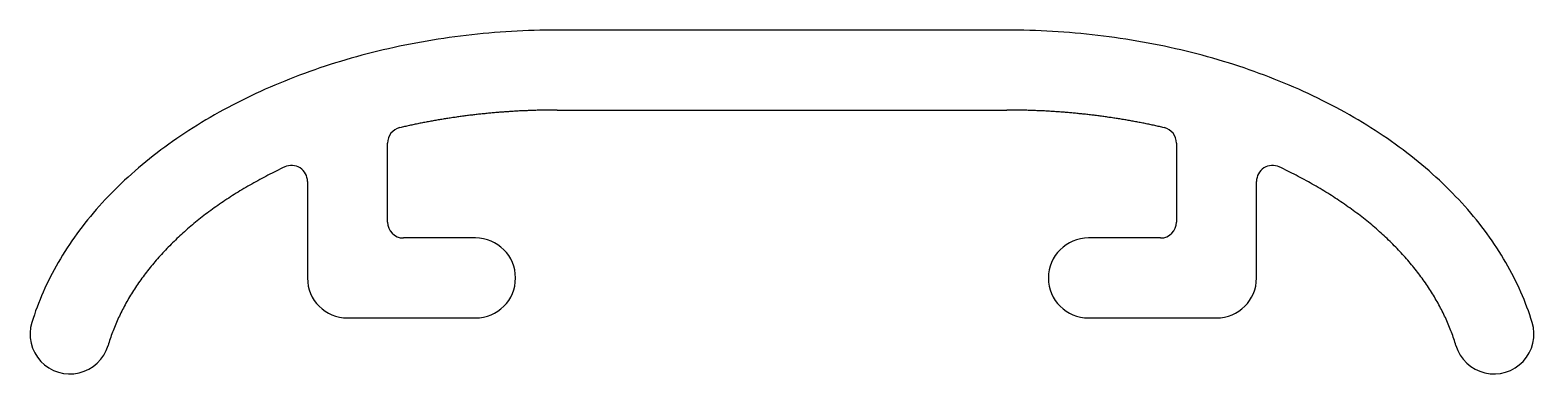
# Model space of a CAD drawing. Extents: x 749.2 to 773.1, y 537.4 to 542.8.
import ezdxf

# ---------------------------------------------------------------- set-up
doc = ezdxf.new("R2010")
doc.units = 0
doc.layers.get('0').update_dxf_attribs({"linetype": 'CONTINUOUS'})

msp = doc.modelspace()

# ---------------------------------------------------------------- linework, layer by layer
for p, q in [((764.749, 542.818), (757.612, 542.818)), ((757.612, 541.548), (764.749, 541.548)), ((754.919, 539.77), (754.919, 541.021)), ((767.441, 541.021), (767.441, 539.77)), ((753.649, 540.414), (753.649, 538.881)), ((768.711, 538.881), (768.711, 540.414)), ((756.316, 539.516), (755.173, 539.516)), ((767.187, 539.516), (766.044, 539.516)), ((754.284, 538.246), (756.316, 538.246)), ((766.044, 538.246), (768.076, 538.246))]:
    msp.add_line(p, q)
for points in [[(757.612, 542.818, 0), (757.521, 542.818, 0), (757.43, 542.817, 0), (757.339, 542.815, 0), (757.249, 542.813, 0), (757.158, 542.81, 0), (757.068, 542.806, 0), (756.977, 542.802, 0), (756.887, 542.797, 0), (756.796, 542.791, 0), (756.706, 542.785, 0), (756.616, 542.778, 0), (756.526, 542.77, 0), (756.436, 542.762, 0), (756.346, 542.753, 0), (756.257, 542.744, 0), (756.167, 542.733, 0), (756.078, 542.723, 0), (755.989, 542.711, 0), (755.9, 542.699, 0), (755.811, 542.686, 0), (755.723, 542.673, 0), (755.634, 542.658, 0), (755.546, 542.644, 0), (755.458, 542.628, 0), (755.371, 542.612, 0), (755.283, 542.595, 0), (755.196, 542.578, 0), (755.109, 542.56, 0), (755.023, 542.541, 0), (754.937, 542.522, 0), (754.851, 542.502, 0), (754.765, 542.482, 0), (754.68, 542.461, 0), (754.595, 542.439, 0), (754.51, 542.417, 0), (754.426, 542.394, 0), (754.342, 542.37, 0), (754.258, 542.346, 0), (754.175, 542.321, 0), (754.092, 542.296, 0), (754.01, 542.27, 0), (753.928, 542.243, 0), (753.846, 542.216, 0), (753.765, 542.188, 0), (753.684, 542.159, 0), (753.604, 542.13, 0), (753.524, 542.101, 0), (753.445, 542.071, 0), (753.366, 542.04, 0), (753.288, 542.009, 0), (753.21, 541.977, 0), (753.132, 541.944, 0), (753.055, 541.911, 0), (752.979, 541.878, 0), (752.903, 541.843, 0), (752.828, 541.809, 0), (752.753, 541.773, 0), (752.679, 541.738, 0), (752.605, 541.701, 0), (752.532, 541.664, 0), (752.46, 541.627, 0), (752.388, 541.589, 0), (752.316, 541.551, 0), (752.245, 541.512, 0), (752.175, 541.472, 0), (752.106, 541.432, 0), (752.037, 541.392, 0), (751.969, 541.351, 0), (751.901, 541.309, 0), (751.834, 541.267, 0), (751.768, 541.225, 0), (751.702, 541.182, 0), (751.637, 541.138, 0), (751.573, 541.094, 0), (751.509, 541.05, 0), (751.446, 541.005, 0), (751.384, 540.96, 0), (751.322, 540.914, 0), (751.261, 540.868, 0), (751.201, 540.821, 0), (751.142, 540.774, 0), (751.083, 540.726, 0), (751.025, 540.679, 0), (750.968, 540.63, 0), (750.912, 540.581, 0), (750.856, 540.532, 0), (750.801, 540.483, 0), (750.747, 540.433, 0), (750.694, 540.382, 0), (750.641, 540.331, 0), (750.589, 540.28, 0), (750.538, 540.229, 0), (750.488, 540.177, 0), (750.439, 540.125, 0), (750.39, 540.072, 0), (750.342, 540.019, 0), (750.295, 539.966, 0), (750.249, 539.912, 0), (750.204, 539.858, 0), (750.16, 539.804, 0), (750.116, 539.749, 0), (750.073, 539.694, 0), (750.032, 539.639, 0), (749.99, 539.583, 0), (749.95, 539.527, 0), (749.911, 539.471, 0), (749.873, 539.415, 0), (749.835, 539.358, 0), (749.798, 539.301, 0), (749.763, 539.244, 0), (749.728, 539.186, 0), (749.694, 539.128, 0), (749.661, 539.07, 0), (749.629, 539.012, 0), (749.597, 538.954, 0), (749.567, 538.895, 0), (749.537, 538.836, 0), (749.509, 538.777, 0), (749.481, 538.717, 0), (749.455, 538.658, 0), (749.429, 538.598, 0), (749.404, 538.538, 0), (749.38, 538.478, 0), (749.357, 538.418, 0), (749.335, 538.357, 0), (749.314, 538.297, 0), (749.294, 538.236, 0), (749.274, 538.175, 0)], [(773.086, 538.175, 0), (773.067, 538.236, 0), (773.047, 538.297, 0), (773.026, 538.357, 0), (773.003, 538.418, 0), (772.98, 538.478, 0), (772.957, 538.538, 0), (772.932, 538.598, 0), (772.906, 538.658, 0), (772.879, 538.717, 0), (772.852, 538.777, 0), (772.823, 538.836, 0), (772.794, 538.895, 0), (772.763, 538.954, 0), (772.732, 539.012, 0), (772.7, 539.07, 0), (772.667, 539.128, 0), (772.633, 539.186, 0), (772.598, 539.244, 0), (772.562, 539.301, 0), (772.525, 539.358, 0), (772.488, 539.415, 0), (772.449, 539.471, 0), (772.41, 539.527, 0), (772.37, 539.583, 0), (772.329, 539.639, 0), (772.287, 539.694, 0), (772.244, 539.749, 0), (772.201, 539.804, 0), (772.156, 539.858, 0), (772.111, 539.912, 0), (772.065, 539.966, 0), (772.018, 540.019, 0), (771.97, 540.072, 0), (771.922, 540.125, 0), (771.872, 540.177, 0), (771.822, 540.229, 0), (771.771, 540.28, 0), (771.719, 540.331, 0), (771.667, 540.382, 0), (771.614, 540.433, 0), (771.559, 540.483, 0), (771.505, 540.532, 0), (771.449, 540.581, 0), (771.392, 540.63, 0), (771.335, 540.679, 0), (771.277, 540.726, 0), (771.219, 540.774, 0), (771.159, 540.821, 0), (771.099, 540.868, 0), (771.038, 540.914, 0), (770.977, 540.96, 0), (770.914, 541.005, 0), (770.852, 541.05, 0), (770.788, 541.094, 0), (770.724, 541.138, 0), (770.659, 541.182, 0), (770.593, 541.225, 0), (770.527, 541.267, 0), (770.46, 541.309, 0), (770.392, 541.351, 0), (770.324, 541.392, 0), (770.255, 541.432, 0), (770.185, 541.472, 0), (770.115, 541.512, 0), (770.044, 541.551, 0), (769.973, 541.589, 0), (769.901, 541.627, 0), (769.828, 541.664, 0), (769.755, 541.701, 0), (769.682, 541.738, 0), (769.607, 541.773, 0), (769.533, 541.809, 0), (769.457, 541.843, 0), (769.381, 541.878, 0), (769.305, 541.911, 0), (769.228, 541.944, 0), (769.151, 541.977, 0), (769.073, 542.009, 0), (768.994, 542.04, 0), (768.915, 542.071, 0), (768.836, 542.101, 0), (768.756, 542.13, 0), (768.676, 542.159, 0), (768.595, 542.188, 0), (768.514, 542.216, 0), (768.433, 542.243, 0), (768.351, 542.27, 0), (768.268, 542.296, 0), (768.185, 542.321, 0), (768.102, 542.346, 0), (768.019, 542.37, 0), (767.935, 542.394, 0), (767.85, 542.417, 0), (767.766, 542.439, 0), (767.681, 542.461, 0), (767.595, 542.482, 0), (767.51, 542.502, 0), (767.424, 542.522, 0), (767.338, 542.541, 0), (767.251, 542.56, 0), (767.164, 542.578, 0), (767.077, 542.595, 0), (766.99, 542.612, 0), (766.902, 542.628, 0), (766.814, 542.644, 0), (766.726, 542.658, 0), (766.638, 542.673, 0), (766.549, 542.686, 0), (766.46, 542.699, 0), (766.372, 542.711, 0), (766.282, 542.723, 0), (766.193, 542.733, 0), (766.104, 542.744, 0), (766.014, 542.753, 0), (765.924, 542.762, 0), (765.834, 542.77, 0), (765.744, 542.778, 0), (765.654, 542.785, 0), (765.564, 542.791, 0), (765.474, 542.797, 0), (765.383, 542.802, 0), (765.293, 542.806, 0), (765.202, 542.81, 0), (765.112, 542.813, 0), (765.021, 542.815, 0), (764.93, 542.817, 0), (764.84, 542.818, 0), (764.749, 542.818, 0)], [(757.612, 541.548, 0), (757.592, 541.548, 0), (757.572, 541.548, 0), (757.552, 541.548, 0), (757.532, 541.548, 0), (757.512, 541.548, 0), (757.492, 541.548, 0), (757.472, 541.547, 0), (757.452, 541.547, 0), (757.432, 541.547, 0), (757.413, 541.546, 0), (757.393, 541.546, 0), (757.373, 541.546, 0), (757.353, 541.545, 0), (757.333, 541.545, 0), (757.313, 541.544, 0), (757.293, 541.544, 0), (757.273, 541.543, 0), (757.253, 541.543, 0), (757.234, 541.542, 0), (757.214, 541.541, 0), (757.194, 541.541, 0), (757.174, 541.54, 0), (757.154, 541.539, 0), (757.134, 541.538, 0), (757.114, 541.537, 0), (757.094, 541.536, 0), (757.075, 541.536, 0), (757.055, 541.535, 0), (757.035, 541.534, 0), (757.015, 541.533, 0), (756.995, 541.532, 0), (756.975, 541.53, 0), (756.956, 541.529, 0), (756.936, 541.528, 0), (756.916, 541.527, 0), (756.896, 541.526, 0), (756.876, 541.525, 0), (756.857, 541.523, 0), (756.837, 541.522, 0), (756.817, 541.521, 0), (756.797, 541.519, 0), (756.777, 541.518, 0), (756.758, 541.516, 0), (756.738, 541.515, 0), (756.718, 541.513, 0), (756.698, 541.512, 0), (756.679, 541.51, 0), (756.659, 541.508, 0), (756.639, 541.507, 0), (756.619, 541.505, 0), (756.6, 541.503, 0), (756.58, 541.502, 0), (756.56, 541.5, 0), (756.541, 541.498, 0), (756.521, 541.496, 0), (756.501, 541.494, 0), (756.482, 541.492, 0), (756.462, 541.49, 0), (756.442, 541.488, 0), (756.423, 541.486, 0), (756.403, 541.484, 0), (756.383, 541.482, 0), (756.364, 541.48, 0), (756.344, 541.478, 0), (756.325, 541.475, 0), (756.305, 541.473, 0), (756.285, 541.471, 0), (756.266, 541.469, 0), (756.246, 541.466, 0), (756.227, 541.464, 0), (756.207, 541.461, 0), (756.188, 541.459, 0), (756.168, 541.456, 0), (756.149, 541.454, 0), (756.129, 541.451, 0), (756.11, 541.449, 0), (756.09, 541.446, 0), (756.071, 541.443, 0), (756.051, 541.441, 0), (756.032, 541.438, 0), (756.012, 541.435, 0), (755.993, 541.432, 0), (755.974, 541.43, 0), (755.954, 541.427, 0), (755.935, 541.424, 0), (755.916, 541.421, 0), (755.896, 541.418, 0), (755.877, 541.415, 0), (755.858, 541.412, 0), (755.838, 541.409, 0), (755.819, 541.406, 0), (755.8, 541.403, 0), (755.78, 541.4, 0), (755.761, 541.396, 0), (755.742, 541.393, 0), (755.723, 541.39, 0), (755.703, 541.387, 0), (755.684, 541.383, 0), (755.665, 541.38, 0), (755.646, 541.377, 0), (755.627, 541.373, 0), (755.608, 541.37, 0), (755.589, 541.366, 0), (755.569, 541.363, 0), (755.55, 541.359, 0), (755.531, 541.355, 0), (755.512, 541.352, 0), (755.493, 541.348, 0), (755.474, 541.344, 0), (755.455, 541.341, 0), (755.436, 541.337, 0), (755.417, 541.333, 0), (755.398, 541.329, 0), (755.379, 541.326, 0), (755.36, 541.322, 0), (755.341, 541.318, 0), (755.322, 541.314, 0), (755.304, 541.31, 0), (755.285, 541.306, 0), (755.266, 541.302, 0), (755.247, 541.298, 0), (755.228, 541.293, 0), (755.209, 541.289, 0), (755.191, 541.285, 0), (755.172, 541.281, 0), (755.153, 541.277, 0), (755.134, 541.272, 0), (755.116, 541.268, 0)], [(767.245, 541.268, 0), (767.226, 541.272, 0), (767.207, 541.277, 0), (767.189, 541.281, 0), (767.17, 541.285, 0), (767.151, 541.289, 0), (767.132, 541.293, 0), (767.113, 541.298, 0), (767.095, 541.302, 0), (767.076, 541.306, 0), (767.057, 541.31, 0), (767.038, 541.314, 0), (767.019, 541.318, 0), (767, 541.322, 0), (766.981, 541.326, 0), (766.962, 541.329, 0), (766.943, 541.333, 0), (766.924, 541.337, 0), (766.905, 541.341, 0), (766.886, 541.344, 0), (766.867, 541.348, 0), (766.848, 541.352, 0), (766.829, 541.355, 0), (766.81, 541.359, 0), (766.791, 541.363, 0), (766.772, 541.366, 0), (766.753, 541.37, 0), (766.734, 541.373, 0), (766.715, 541.377, 0), (766.695, 541.38, 0), (766.676, 541.383, 0), (766.657, 541.387, 0), (766.638, 541.39, 0), (766.619, 541.393, 0), (766.599, 541.396, 0), (766.58, 541.4, 0), (766.561, 541.403, 0), (766.542, 541.406, 0), (766.522, 541.409, 0), (766.503, 541.412, 0), (766.484, 541.415, 0), (766.464, 541.418, 0), (766.445, 541.421, 0), (766.426, 541.424, 0), (766.406, 541.427, 0), (766.387, 541.43, 0), (766.367, 541.432, 0), (766.348, 541.435, 0), (766.329, 541.438, 0), (766.309, 541.441, 0), (766.29, 541.443, 0), (766.27, 541.446, 0), (766.251, 541.449, 0), (766.231, 541.451, 0), (766.212, 541.454, 0), (766.192, 541.456, 0), (766.173, 541.459, 0), (766.153, 541.461, 0), (766.134, 541.464, 0), (766.114, 541.466, 0), (766.095, 541.469, 0), (766.075, 541.471, 0), (766.055, 541.473, 0), (766.036, 541.475, 0), (766.016, 541.478, 0), (765.997, 541.48, 0), (765.977, 541.482, 0), (765.957, 541.484, 0), (765.938, 541.486, 0), (765.918, 541.488, 0), (765.899, 541.49, 0), (765.879, 541.492, 0), (765.859, 541.494, 0), (765.84, 541.496, 0), (765.82, 541.498, 0), (765.8, 541.5, 0), (765.78, 541.502, 0), (765.761, 541.503, 0), (765.741, 541.505, 0), (765.721, 541.507, 0), (765.702, 541.508, 0), (765.682, 541.51, 0), (765.662, 541.512, 0), (765.642, 541.513, 0), (765.623, 541.515, 0), (765.603, 541.516, 0), (765.583, 541.518, 0), (765.563, 541.519, 0), (765.544, 541.521, 0), (765.524, 541.522, 0), (765.504, 541.523, 0), (765.484, 541.525, 0), (765.464, 541.526, 0), (765.445, 541.527, 0), (765.425, 541.528, 0), (765.405, 541.529, 0), (765.385, 541.53, 0), (765.365, 541.532, 0), (765.345, 541.533, 0), (765.326, 541.534, 0), (765.306, 541.535, 0), (765.286, 541.536, 0), (765.266, 541.536, 0), (765.246, 541.537, 0), (765.226, 541.538, 0), (765.206, 541.539, 0), (765.187, 541.54, 0), (765.167, 541.541, 0), (765.147, 541.541, 0), (765.127, 541.542, 0), (765.107, 541.543, 0), (765.087, 541.543, 0), (765.067, 541.544, 0), (765.047, 541.544, 0), (765.028, 541.545, 0), (765.008, 541.545, 0), (764.988, 541.546, 0), (764.968, 541.546, 0), (764.948, 541.546, 0), (764.928, 541.547, 0), (764.908, 541.547, 0), (764.888, 541.547, 0), (764.868, 541.548, 0), (764.848, 541.548, 0), (764.829, 541.548, 0), (764.809, 541.548, 0), (764.789, 541.548, 0), (764.769, 541.548, 0), (764.749, 541.548, 0)], [(753.287, 540.644, 0), (753.253, 540.628, 0), (753.22, 540.612, 0), (753.186, 540.595, 0), (753.153, 540.579, 0), (753.119, 540.563, 0), (753.086, 540.546, 0), (753.053, 540.529, 0), (753.02, 540.512, 0), (752.988, 540.495, 0), (752.955, 540.478, 0), (752.923, 540.461, 0), (752.891, 540.444, 0), (752.859, 540.426, 0), (752.827, 540.409, 0), (752.795, 540.391, 0), (752.764, 540.373, 0), (752.732, 540.355, 0), (752.701, 540.337, 0), (752.67, 540.319, 0), (752.639, 540.301, 0), (752.609, 540.282, 0), (752.578, 540.264, 0), (752.548, 540.245, 0), (752.517, 540.226, 0), (752.487, 540.208, 0), (752.458, 540.189, 0), (752.428, 540.17, 0), (752.399, 540.15, 0), (752.369, 540.131, 0), (752.34, 540.112, 0), (752.311, 540.092, 0), (752.282, 540.073, 0), (752.254, 540.053, 0), (752.225, 540.033, 0), (752.197, 540.013, 0), (752.169, 539.993, 0), (752.141, 539.973, 0), (752.114, 539.953, 0), (752.086, 539.933, 0), (752.059, 539.912, 0), (752.032, 539.892, 0), (752.005, 539.871, 0), (751.978, 539.85, 0), (751.952, 539.83, 0), (751.925, 539.809, 0), (751.899, 539.788, 0), (751.873, 539.767, 0), (751.847, 539.745, 0), (751.822, 539.724, 0), (751.796, 539.703, 0), (751.771, 539.681, 0), (751.746, 539.66, 0), (751.722, 539.638, 0), (751.697, 539.616, 0), (751.673, 539.594, 0), (751.648, 539.572, 0), (751.625, 539.55, 0), (751.601, 539.528, 0), (751.577, 539.506, 0), (751.554, 539.484, 0), (751.531, 539.461, 0), (751.508, 539.439, 0), (751.485, 539.416, 0), (751.463, 539.394, 0), (751.44, 539.371, 0), (751.418, 539.348, 0), (751.396, 539.325, 0), (751.375, 539.302, 0), (751.353, 539.279, 0), (751.332, 539.256, 0), (751.311, 539.233, 0), (751.29, 539.21, 0), (751.269, 539.187, 0), (751.249, 539.163, 0), (751.229, 539.14, 0), (751.209, 539.116, 0), (751.189, 539.092, 0), (751.17, 539.069, 0), (751.15, 539.045, 0), (751.131, 539.021, 0), (751.112, 538.997, 0), (751.094, 538.973, 0), (751.075, 538.949, 0), (751.057, 538.925, 0), (751.039, 538.901, 0), (751.021, 538.877, 0), (751.004, 538.852, 0), (750.986, 538.828, 0), (750.969, 538.803, 0), (750.953, 538.779, 0), (750.936, 538.754, 0), (750.92, 538.73, 0), (750.903, 538.705, 0), (750.887, 538.68, 0), (750.872, 538.655, 0), (750.856, 538.63, 0), (750.841, 538.606, 0), (750.826, 538.581, 0), (750.811, 538.556, 0), (750.797, 538.53, 0), (750.782, 538.505, 0), (750.768, 538.48, 0), (750.754, 538.455, 0), (750.741, 538.43, 0), (750.727, 538.404, 0), (750.714, 538.379, 0), (750.701, 538.353, 0), (750.688, 538.328, 0), (750.676, 538.302, 0), (750.664, 538.277, 0), (750.652, 538.251, 0), (750.64, 538.225, 0), (750.628, 538.2, 0), (750.617, 538.174, 0), (750.606, 538.148, 0), (750.595, 538.122, 0), (750.585, 538.096, 0), (750.574, 538.07, 0), (750.564, 538.044, 0), (750.554, 538.018, 0), (750.545, 537.992, 0), (750.535, 537.966, 0), (750.526, 537.94, 0), (750.517, 537.914, 0), (750.509, 537.888, 0), (750.5, 537.862, 0), (750.492, 537.836, 0), (750.484, 537.809, 0)], [(771.876, 537.809, 0), (771.868, 537.836, 0), (771.86, 537.862, 0), (771.852, 537.888, 0), (771.843, 537.914, 0), (771.834, 537.94, 0), (771.825, 537.966, 0), (771.816, 537.992, 0), (771.806, 538.018, 0), (771.796, 538.044, 0), (771.786, 538.07, 0), (771.776, 538.096, 0), (771.765, 538.122, 0), (771.754, 538.148, 0), (771.743, 538.174, 0), (771.732, 538.2, 0), (771.721, 538.225, 0), (771.709, 538.251, 0), (771.697, 538.277, 0), (771.685, 538.302, 0), (771.672, 538.328, 0), (771.659, 538.353, 0), (771.646, 538.379, 0), (771.633, 538.404, 0), (771.62, 538.43, 0), (771.606, 538.455, 0), (771.592, 538.48, 0), (771.578, 538.505, 0), (771.564, 538.53, 0), (771.549, 538.556, 0), (771.535, 538.581, 0), (771.52, 538.606, 0), (771.504, 538.63, 0), (771.489, 538.655, 0), (771.473, 538.68, 0), (771.457, 538.705, 0), (771.441, 538.73, 0), (771.425, 538.754, 0), (771.408, 538.779, 0), (771.391, 538.803, 0), (771.374, 538.828, 0), (771.357, 538.852, 0), (771.339, 538.877, 0), (771.321, 538.901, 0), (771.303, 538.925, 0), (771.285, 538.949, 0), (771.267, 538.973, 0), (771.248, 538.997, 0), (771.229, 539.021, 0), (771.21, 539.045, 0), (771.191, 539.069, 0), (771.171, 539.092, 0), (771.152, 539.116, 0), (771.132, 539.14, 0), (771.111, 539.163, 0), (771.091, 539.187, 0), (771.07, 539.21, 0), (771.05, 539.233, 0), (771.029, 539.256, 0), (771.007, 539.279, 0), (770.986, 539.302, 0), (770.964, 539.325, 0), (770.942, 539.348, 0), (770.92, 539.371, 0), (770.898, 539.394, 0), (770.875, 539.416, 0), (770.853, 539.439, 0), (770.83, 539.461, 0), (770.807, 539.484, 0), (770.783, 539.506, 0), (770.76, 539.528, 0), (770.736, 539.55, 0), (770.712, 539.572, 0), (770.688, 539.594, 0), (770.663, 539.616, 0), (770.639, 539.638, 0), (770.614, 539.66, 0), (770.589, 539.681, 0), (770.564, 539.703, 0), (770.539, 539.724, 0), (770.513, 539.745, 0), (770.487, 539.767, 0), (770.461, 539.788, 0), (770.435, 539.809, 0), (770.409, 539.83, 0), (770.382, 539.85, 0), (770.356, 539.871, 0), (770.329, 539.892, 0), (770.302, 539.912, 0), (770.274, 539.933, 0), (770.247, 539.953, 0), (770.219, 539.973, 0), (770.191, 539.993, 0), (770.163, 540.013, 0), (770.135, 540.033, 0), (770.107, 540.053, 0), (770.078, 540.073, 0), (770.049, 540.092, 0), (770.02, 540.112, 0), (769.991, 540.131, 0), (769.962, 540.15, 0), (769.932, 540.17, 0), (769.903, 540.189, 0), (769.873, 540.208, 0), (769.843, 540.226, 0), (769.813, 540.245, 0), (769.782, 540.264, 0), (769.752, 540.282, 0), (769.721, 540.301, 0), (769.69, 540.319, 0), (769.659, 540.337, 0), (769.628, 540.355, 0), (769.597, 540.373, 0), (769.565, 540.391, 0), (769.534, 540.409, 0), (769.502, 540.426, 0), (769.47, 540.444, 0), (769.438, 540.461, 0), (769.405, 540.478, 0), (769.373, 540.495, 0), (769.34, 540.512, 0), (769.307, 540.529, 0), (769.274, 540.546, 0), (769.241, 540.563, 0), (769.208, 540.579, 0), (769.174, 540.595, 0), (769.141, 540.612, 0), (769.107, 540.628, 0), (769.073, 540.644, 0)]]:
    msp.add_polyline3d(points)
for centre, radius, start, end in [((755.173, 541.021), 0.254, 103.0476, 180), ((767.187, 541.021), 0.254, 0, 76.9524), ((753.395, 540.414), 0.254, 0, 115.1573), ((768.965, 540.414), 0.254, 64.8427, 180), ((755.173, 539.77), 0.254, 180, 270), ((767.187, 539.77), 0.254, 270, 0), ((756.316, 538.881), 0.635, 270, 90), ((766.044, 538.881), 0.635, 90, 270), ((754.284, 538.881), 0.635, 180, 270), ((768.076, 538.881), 0.635, 270, 0), ((749.878, 537.989), 0.632, 162.8854, 343.4631), ((772.482, 537.989), 0.632, 196.5369, 17.1146)]:
    msp.add_arc(centre, radius, start, end)

doc.saveas('drawing.dxf')
